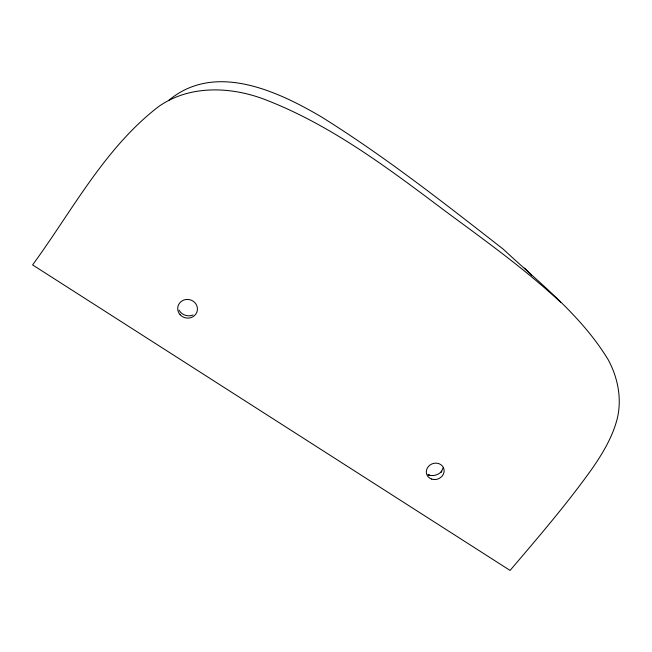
<?xml version="1.0" encoding="UTF-8"?>
<svg xmlns="http://www.w3.org/2000/svg" width="652" height="652" viewBox="0 0 652 652"><rect width="100%" height="100%" fill="white"/><g stroke="black" fill="none" stroke-linecap="round" stroke-linejoin="round"><path stroke-width="0.98" d="M443.075 467.924L441.159 472.17L441.803 471.151C438.674 474.901 433.352 476.522 428.674 475.072L430.043 475.487L427.924 474.477M169.039 100.115C215.095 61.948 277.336 91.011 321.346 116.855C384.982 156.553 444.118 203.041 503.189 249.121C540.361 283.742 581.755 315.959 608.332 359.961C617.746 377.492 621.886 398.062 617.493 417.671C612.913 436.4 602.896 453.116 592.016 468.812C566.735 504.273 538.259 537.281 510.068 570.427L32.6 264.908C72.193 210.857 104.581 148.061 158.689 106.52C189.023 85.265 228.974 86.423 262.601 98.648C330.067 124.1 388.062 168.151 445.226 211.093C484.664 240.213 524.624 268.844 560.647 302.235M193.033 314.965C188.012 317.174 181.631 315.046 179.064 310.156M524.526 268.053L531.543 275.168M431.706 479.106A9.022 8.117 -19.5 0 0 444.085 469.831A9.022 8.117 -19.5 0 0 429.872 465.112A9.022 8.117 -19.5 0 0 431.706 479.106M180.123 314.737A9.902 9.324 12 0 0 196.92 312.023A9.902 9.324 12 0 0 185.673 299.553A9.902 9.324 12 0 0 180.123 314.737"/></g></svg>
